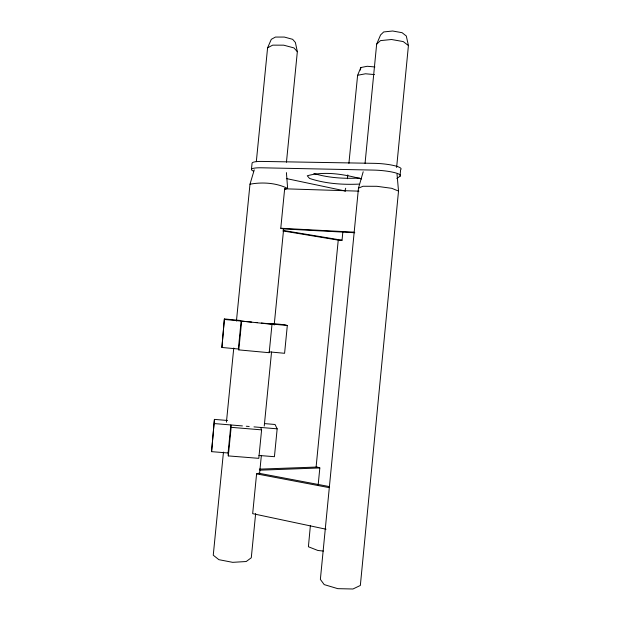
<?xml version="1.0" encoding="UTF-8"?>
<svg xmlns="http://www.w3.org/2000/svg" width="620" height="620" viewBox="0 0 620 620"><rect width="100%" height="100%" fill="white"/><g stroke="black" fill="none" stroke-linecap="round" stroke-linejoin="round"><path stroke-width="0.93" d="M260.726 427.451L261.601 429.869L258.796 458.343L228.315 455.909L228.083 452.98L211.575 451.654L214.427 419.384L227.532 420.484M211.575 451.654L214.427 419.384M264.779 423.623L275.048 424.483L277.163 428.823L274.428 456.7L258.889 455.452M270.878 323.415L284.844 324.764L287.316 325.508L284.588 353.292L269.088 351.858M310.372 525.698L308.404 546.755L317.874 550.475L323.346 551.056M316.115 466.891L338.319 239.351M347.409 178.715L347.789 174.887M348.905 163.409L357.616 75.284L360.817 67.549L367.211 66.278L374.922 66.968M318.169 484.964L319.827 467.953L317.176 467.031L259.315 469.139M282.767 230.911L339.303 240.289L342.038 240.235L342.883 231.57M363.196 171.756L358.469 188.178L320.37 579.39L324.198 584.606L337.784 588.659L352.943 589L360.344 585.458L398.521 191.061L397.025 174.081M365.048 163.393L376.65 44.191L380.564 34.953L383.687 31.953L392.646 31L402.086 32.697L406.302 35.999L408.425 45.547L396.622 167.462M396.862 178.452L399.985 176.282L400.621 169.694A20.111 3.627 4.8 0 0 394.397 165.672A20.111 3.627 4.8 0 0 374.449 163.347L262.399 161.433A18.933 3.232 6.1 0 0 252.077 163.122L251.457 169.369M240.258 320.47L224.386 318.936L221.906 347.471L238.367 349.006L238.801 349.889L269.196 352.71L271.994 324.322L270.925 323.935M221.906 347.471L224.386 318.936M223.463 452.096L213.257 555.202L218.891 559.682L232.686 562.34L246.218 561.519L251.286 557.775L255.642 513.538M226.424 422.22L233.763 348.022M236.437 321.036L249.984 184.202L254.262 169.849M256.324 161.65L267.584 47.841L271.297 39.331L275.443 37.068L284.347 37.061L292.656 39.324L295.391 42.486L297.337 51.7L286.456 162.208M228.083 452.98L230.849 424.956L231.144 427.335L228.315 455.909M238.367 349.006L241.126 321.059L271.994 324.322M238.801 349.889L241.622 321.4M329.096 486.529L258.757 473.223L256.587 473.874L252.673 513.654L326.05 529.224M354.772 232.733L282.813 228.873L280.775 228.253L284.658 188.798L358.972 191.154M259.524 474.106L261.322 455.832M264.252 426.018L271.545 351.959M274.195 325.027L283.658 228.85M360.46 70.068L360.817 67.549M344.953 190.975L345.681 188.248M376.65 44.191L380.463 40.618L391.538 39.502L403.225 41.579L408.425 45.547M267.584 47.841L272.668 45.144L283.689 45.167L293.973 47.918L297.337 51.7M358.469 188.178L362.971 186.264L376.859 186.302L391.762 188.317L398.521 191.061M249.984 184.202C262.276 181.9 276.404 182.815 287.633 188.457L286.417 172.608M357.616 75.284L365.498 73.78L374.457 74.578M259.912 470.185L319.827 467.953M359.701 178.049C344.34 178.808 328.6 177.994 313.836 173.476M359.104 184.109C342.465 184.845 325.438 183.706 309.55 178.428L307.264 175.77C324.818 170.942 344.185 174.251 361.499 178.971M280.775 228.253L354.012 232.151M214.357 423.576L242.42 425.925M246.272 426.242L249.162 426.482M253.983 426.886L277.163 428.823M231.144 427.335L261.601 429.869M224.68 319.478L251.697 322.082M255.541 322.454L257.463 322.632M261.315 323.005L287.316 325.508M283.503 230.493L342.038 240.235M256.587 473.874L329.142 487.638M286.355 178.56L345.596 191.069M284.658 188.798L286.006 189.348M253.565 171.151A18.933 3.092 6.1 0 1 261.772 167.795L373.79 170.097A20.111 3.472 4.8 0 1 393.747 172.414A20.111 3.472 4.8 0 1 399.985 176.282"/></g></svg>
